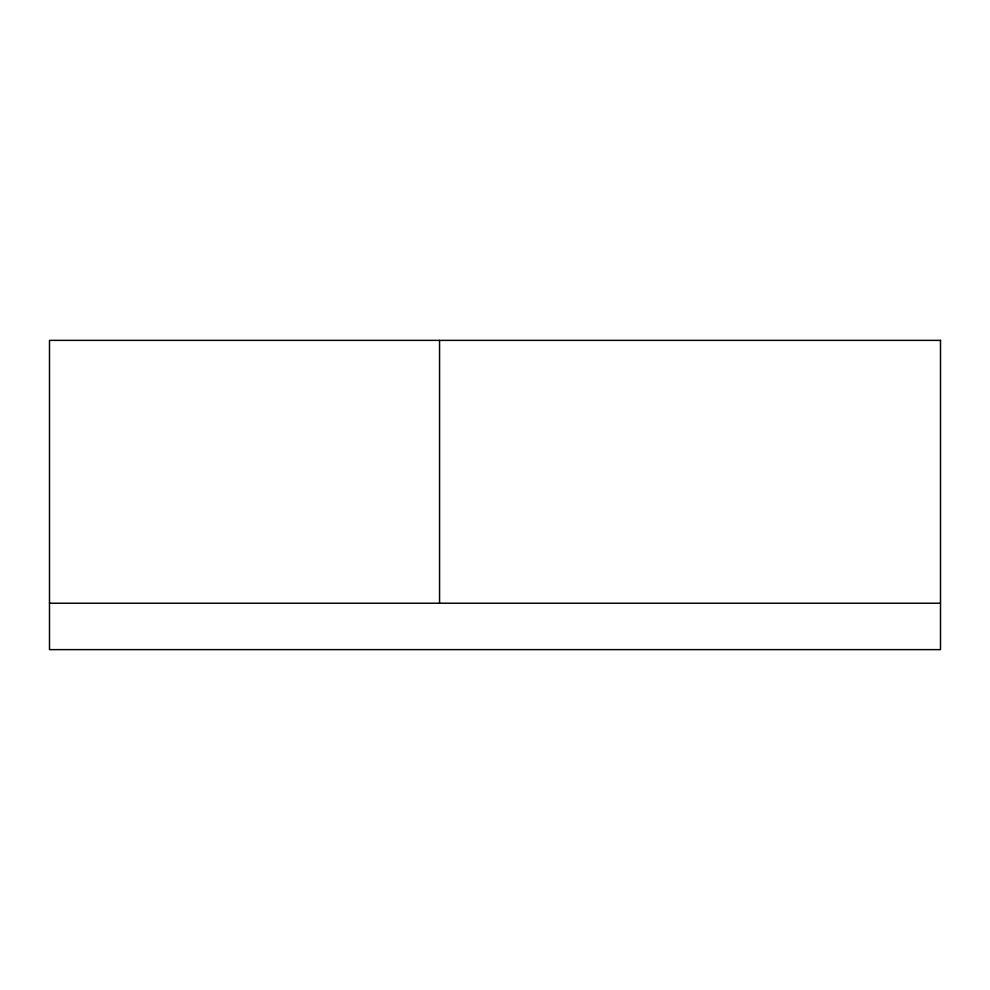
<?xml version="1.0" encoding="UTF-8"?>
<svg xmlns="http://www.w3.org/2000/svg" width="990" height="990" viewBox="0 0 990 990"><rect width="100%" height="100%" fill="white"/><g stroke="black" fill="none" stroke-linecap="round" stroke-linejoin="round"><path stroke-width="1.49" d="M49.5 603.232L940.5 603.232M439.56 340.374L439.56 603.232M940.5 340.374L49.5 340.374L49.5 649.626L940.5 649.626L940.5 340.374"/></g></svg>
